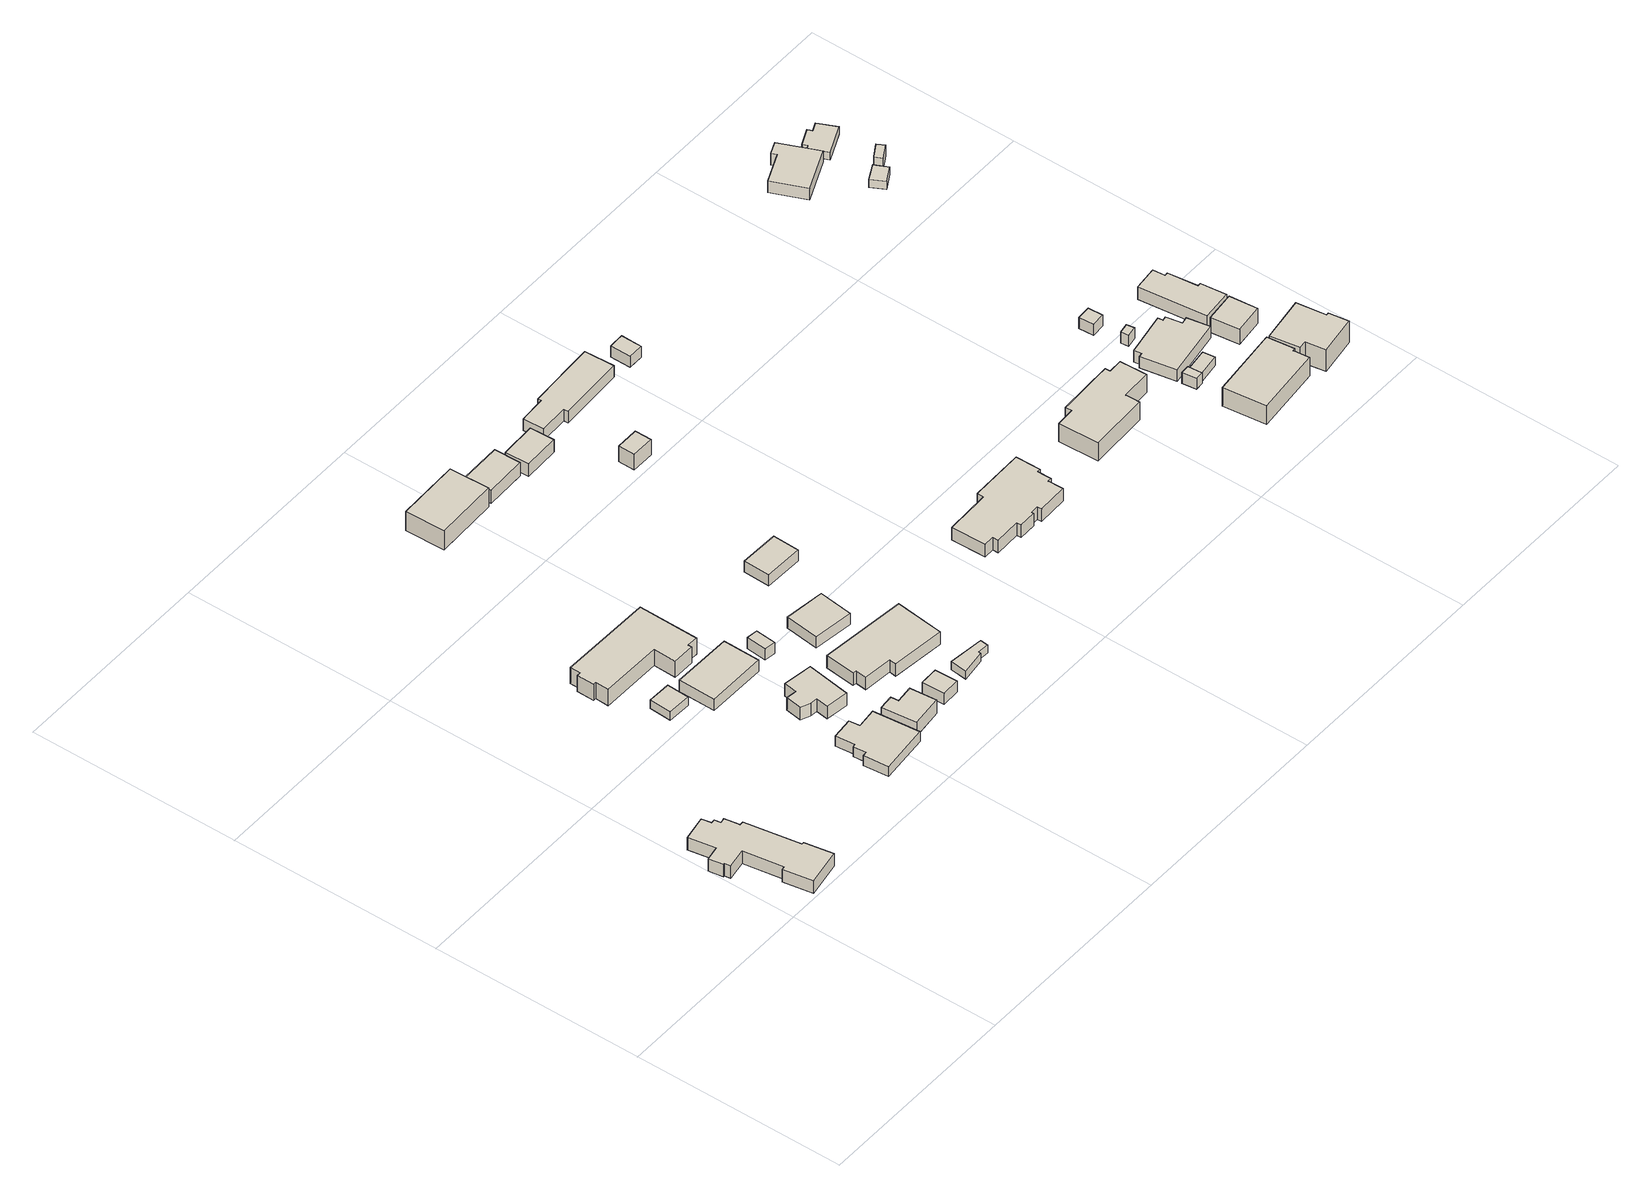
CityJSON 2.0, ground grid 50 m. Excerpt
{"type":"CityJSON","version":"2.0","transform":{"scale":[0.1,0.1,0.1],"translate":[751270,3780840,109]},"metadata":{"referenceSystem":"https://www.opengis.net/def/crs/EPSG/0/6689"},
"CityObjects":{
"building1":{"type":"Building","attributes":{"class":"3001","usage":"461","yearOfConstruction":"0001","measuredHeight":6.1,"storeysAboveGround":9999,"storeysBelowGround":9999,"RiverFloodingRiskAttribute.description":"4","RiverFloodingRiskAttribute.rank":"2","RiverFloodingRiskAttribute.depth":0.769,"RiverFloodingRiskAttribute.adminType":"2","RiverFloodingRiskAttribute.scale":"1","RiverFloodingRiskAttribute.duration":3.4,"BuildingDetailAttribute.totalFloorArea":-9999,"BuildingDetailAttribute.buildingFootprintArea":-9999,"BuildingDetailAttribute.buildingStructureType":"611","BuildingDetailAttribute.fireproofStructureType":"1011","BuildingDetailAttribute.landUseType":"231","BuildingDetailAttribute.specifiedBuildingCoverageRate":-9999,"BuildingDetailAttribute.specifiedFloorAreaRate":-9999,"BuildingDetailAttribute.buildingHeight":-9999,"BuildingDetailAttribute.surveyYear":"0001","BuildingIDAttribute.prefecture":"35","BuildingIDAttribute.city":"35215"},"address":[{"country":"日本","locality":"山口県周南市大字米光米光下"}],"geometry":[{"type":"Solid","lod":"1","boundaries":[[[[0,1,2,3,4,5,6,7,8,9,10,11,12,13,14,15,16,17,18,19]],[[18,20,21,19]],[[17,22,20,18]],[[16,23,22,17]],[[15,24,23,16]],[[14,25,24,15]],[[13,26,25,14]],[[12,27,26,13]],[[11,28,27,12]],[[10,29,28,11]],[[9,30,29,10]],[[8,31,30,9]],[[7,32,31,8]],[[6,33,32,7]],[[5,34,33,6]],[[4,35,34,5]],[[3,36,35,4]],[[2,37,36,3]],[[1,38,37,2]],[[0,39,38,1]],[[19,21,39,0]],[[20,22,23,24,25,26,27,28,29,30,31,32,33,34,35,36,37,38,39,21]]]]}]},
"building2":{"type":"Building","attributes":{"class":"3003","usage":"461","yearOfConstruction":"0001","measuredHeight":2.3,"storeysAboveGround":9999,"storeysBelowGround":9999,"BuildingDetailAttribute.totalFloorArea":-9999,"BuildingDetailAttribute.buildingFootprintArea":-9999,"BuildingDetailAttribute.buildingStructureType":"611","BuildingDetailAttribute.fireproofStructureType":"1011","BuildingDetailAttribute.landUseType":"231","BuildingDetailAttribute.specifiedBuildingCoverageRate":-9999,"BuildingDetailAttribute.specifiedFloorAreaRate":-9999,"BuildingDetailAttribute.buildingHeight":-9999,"BuildingDetailAttribute.surveyYear":"0001","BuildingIDAttribute.prefecture":"35","BuildingIDAttribute.city":"35215"},"address":[{"country":"日本","locality":"山口県周南市大字米光米光下"}],"geometry":[{"type":"Solid","lod":"1","boundaries":[[[[40,41,42,43]],[[42,44,45,43]],[[41,46,44,42]],[[40,47,46,41]],[[43,45,47,40]],[[44,46,47,45]]]]}]},
"building3":{"type":"Building","attributes":{"class":"3001","usage":"461","yearOfConstruction":"0001","measuredHeight":6,"storeysAboveGround":9999,"storeysBelowGround":9999,"BuildingDetailAttribute.totalFloorArea":-9999,"BuildingDetailAttribute.buildingFootprintArea":-9999,"BuildingDetailAttribute.buildingStructureType":"611","BuildingDetailAttribute.fireproofStructureType":"1011","BuildingDetailAttribute.landUseType":"231","BuildingDetailAttribute.specifiedBuildingCoverageRate":-9999,"BuildingDetailAttribute.specifiedFloorAreaRate":-9999,"BuildingDetailAttribute.buildingHeight":-9999,"BuildingDetailAttribute.surveyYear":"0001","BuildingIDAttribute.prefecture":"35","BuildingIDAttribute.city":"35215"},"address":[{"country":"日本","locality":"山口県周南市大字米光米光下"}],"geometry":[{"type":"Solid","lod":"1","boundaries":[[[[48,49,50,51,52,53,54,55,56,57,58,59]],[[58,60,61,59]],[[57,62,60,58]],[[56,63,62,57]],[[55,64,63,56]],[[54,65,64,55]],[[53,66,65,54]],[[52,67,66,53]],[[51,68,67,52]],[[50,69,68,51]],[[49,70,69,50]],[[48,71,70,49]],[[59,61,71,48]],[[60,62,63,64,65,66,67,68,69,70,71,61]]]]}]},
"building4":{"type":"Building","attributes":{"class":"3001","usage":"461","yearOfConstruction":"0001","measuredHeight":4.8,"storeysAboveGround":9999,"storeysBelowGround":9999,"RiverFloodingRiskAttribute.description":"4","RiverFloodingRiskAttribute.rank":"1","RiverFloodingRiskAttribute.depth":0.214,"RiverFloodingRiskAttribute.adminType":"2","RiverFloodingRiskAttribute.scale":"1","RiverFloodingRiskAttribute.duration":1.1,"BuildingDetailAttribute.totalFloorArea":-9999,"BuildingDetailAttribute.buildingFootprintArea":-9999,"BuildingDetailAttribute.buildingStructureType":"611","BuildingDetailAttribute.fireproofStructureType":"1011","BuildingDetailAttribute.landUseType":"231","BuildingDetailAttribute.specifiedBuildingCoverageRate":-9999,"BuildingDetailAttribute.specifiedFloorAreaRate":-9999,"BuildingDetailAttribute.buildingHeight":-9999,"BuildingDetailAttribute.surveyYear":"0001","BuildingIDAttribute.prefecture":"35","BuildingIDAttribute.city":"35215"},"address":[{"country":"日本","locality":"山口県周南市大字米光米光下"}],"geometry":[{"type":"Solid","lod":"1","boundaries":[[[[72,73,74,75,76,77,78,79,80,81]],[[80,82,83,81]],[[79,84,82,80]],[[78,85,84,79]],[[77,86,85,78]],[[76,87,86,77]],[[75,88,87,76]],[[74,89,88,75]],[[73,90,89,74]],[[72,91,90,73]],[[81,83,91,72]],[[82,84,85,86,87,88,89,90,91,83]]]]}]},
"building5":{"type":"Building","attributes":{"class":"3001","usage":"461","yearOfConstruction":"0001","measuredHeight":4.5,"storeysAboveGround":9999,"storeysBelowGround":9999,"BuildingDetailAttribute.totalFloorArea":-9999,"BuildingDetailAttribute.buildingFootprintArea":-9999,"BuildingDetailAttribute.buildingStructureType":"611","BuildingDetailAttribute.fireproofStructureType":"1011","BuildingDetailAttribute.landUseType":"231","BuildingDetailAttribute.specifiedBuildingCoverageRate":-9999,"BuildingDetailAttribute.specifiedFloorAreaRate":-9999,"BuildingDetailAttribute.buildingHeight":-9999,"BuildingDetailAttribute.surveyYear":"0001","BuildingIDAttribute.prefecture":"35","BuildingIDAttribute.city":"35215"},"address":[{"country":"日本","locality":"山口県周南市大字米光米光下"}],"geometry":[{"type":"Solid","lod":"1","boundaries":[[[[92,93,94,95]],[[94,96,97,95]],[[93,98,96,94]],[[92,99,98,93]],[[95,97,99,92]],[[96,98,99,97]]]]}]},
"building6":{"type":"Building","attributes":{"class":"3001","usage":"461","yearOfConstruction":"0001","measuredHeight":3.9,"storeysAboveGround":9999,"storeysBelowGround":9999,"RiverFloodingRiskAttribute.description":"4","RiverFloodingRiskAttribute.rank":"1","RiverFloodingRiskAttribute.depth":0.155,"RiverFloodingRiskAttribute.adminType":"2","RiverFloodingRiskAttribute.scale":"2","RiverFloodingRiskAttribute.duration":1.1,"BuildingDetailAttribute.totalFloorArea":-9999,"BuildingDetailAttribute.buildingFootprintArea":-9999,"BuildingDetailAttribute.buildingStructureType":"611","BuildingDetailAttribute.fireproofStructureType":"1011","BuildingDetailAttribute.landUseType":"231","BuildingDetailAttribute.specifiedBuildingCoverageRate":-9999,"BuildingDetailAttribute.specifiedFloorAreaRate":-9999,"BuildingDetailAttribute.buildingHeight":-9999,"BuildingDetailAttribute.surveyYear":"0001","BuildingIDAttribute.prefecture":"35","BuildingIDAttribute.city":"35215"},"address":[{"country":"日本","locality":"山口県周南市大字米光米光下"}],"geometry":[{"type":"Solid","lod":"1","boundaries":[[[[100,101,102,103,104,105,106,107,108]],[[107,109,110,108]],[[106,111,109,107]],[[105,112,111,106]],[[104,113,112,105]],[[103,114,113,104]],[[102,115,114,103]],[[101,116,115,102]],[[100,117,116,101]],[[108,110,117,100]],[[109,111,112,113,114,115,116,117,110]]]]}]},
"building7":{"type":"Building","attributes":{"class":"3001","usage":"461","yearOfConstruction":"0001","measuredHeight":4.9,"storeysAboveGround":9999,"storeysBelowGround":9999,"RiverFloodingRiskAttribute.description":"4","RiverFloodingRiskAttribute.rank":"2","RiverFloodingRiskAttribute.depth":1.3,"RiverFloodingRiskAttribute.adminType":"2","RiverFloodingRiskAttribute.scale":"2","RiverFloodingRiskAttribute.duration":1.1,"BuildingDetailAttribute.totalFloorArea":-9999,"BuildingDetailAttribute.buildingFootprintArea":-9999,"BuildingDetailAttribute.buildingStructureType":"611","BuildingDetailAttribute.fireproofStructureType":"1011","BuildingDetailAttribute.landUseType":"231","BuildingDetailAttribute.specifiedBuildingCoverageRate":-9999,"BuildingDetailAttribute.specifiedFloorAreaRate":-9999,"BuildingDetailAttribute.buildingHeight":-9999,"BuildingDetailAttribute.surveyYear":"0001","BuildingIDAttribute.prefecture":"35","BuildingIDAttribute.city":"35215"},"address":[{"country":"日本","locality":"山口県周南市大字米光米光下"}],"geometry":[{"type":"Solid","lod":"1","boundaries":[[[[118,119,120,121,122,123]],[[122,124,125,123]],[[121,126,124,122]],[[120,127,126,121]],[[119,128,127,120]],[[118,129,128,119]],[[123,125,129,118]],[[124,126,127,128,129,125]]]]}]},
"building8":{"type":"Building","attributes":{"class":"3001","usage":"461","yearOfConstruction":"0001","measuredHeight":3,"storeysAboveGround":9999,"storeysBelowGround":9999,"BuildingDetailAttribute.totalFloorArea":-9999,"BuildingDetailAttribute.buildingFootprintArea":-9999,"BuildingDetailAttribute.buildingStructureType":"611","BuildingDetailAttribute.fireproofStructureType":"1011","BuildingDetailAttribute.landUseType":"231","BuildingDetailAttribute.specifiedBuildingCoverageRate":-9999,"BuildingDetailAttribute.specifiedFloorAreaRate":-9999,"BuildingDetailAttribute.buildingHeight":-9999,"BuildingDetailAttribute.surveyYear":"0001","BuildingIDAttribute.prefecture":"35","BuildingIDAttribute.city":"35215"},"address":[{"country":"日本","locality":"山口県周南市大字米光米光下"}],"geometry":[{"type":"Solid","lod":"1","boundaries":[[[[130,131,132,133]],[[132,134,135,133]],[[131,136,134,132]],[[130,137,136,131]],[[133,135,137,130]],[[134,136,137,135]]]]}]},
"building9":{"type":"Building","attributes":{"class":"3001","usage":"461","yearOfConstruction":"0001","measuredHeight":3,"storeysAboveGround":9999,"storeysBelowGround":9999,"RiverFloodingRiskAttribute.description":"4","RiverFloodingRiskAttribute.rank":"2","RiverFloodingRiskAttribute.depth":1.07,"RiverFloodingRiskAttribute.adminType":"2","RiverFloodingRiskAttribute.scale":"2","RiverFloodingRiskAttribute.duration":0,"BuildingDetailAttribute.totalFloorArea":-9999,"BuildingDetailAttribute.buildingFootprintArea":-9999,"BuildingDetailAttribute.buildingStructureType":"611","BuildingDetailAttribute.fireproofStructureType":"1011","BuildingDetailAttribute.landUseType":"231","BuildingDetailAttribute.specifiedBuildingCoverageRate":-9999,"BuildingDetailAttribute.specifiedFloorAreaRate":-9999,"BuildingDetailAttribute.buildingHeight":-9999,"BuildingDetailAttribute.surveyYear":"0001","BuildingIDAttribute.prefecture":"35","BuildingIDAttribute.city":"35215"},"address":[{"country":"日本","locality":"山口県周南市大字米光米光下"}],"geometry":[{"type":"Solid","lod":"1","boundaries":[[[[138,139,140,141]],[[140,142,143,141]],[[139,144,142,140]],[[138,145,144,139]],[[141,143,145,138]],[[142,144,145,143]]]]}]},
"building10":{"type":"Building","attributes":{"class":"3001","usage":"461","yearOfConstruction":"0001","measuredHeight":14.6,"storeysAboveGround":9999,"storeysBelowGround":9999,"LandSlideRiskAttribute.description":"1","LandSlideRiskAttribute.areaType":"1","BuildingDetailAttribute.totalFloorArea":-9999,"BuildingDetailAttribute.buildingFootprintArea":-9999,"BuildingDetailAttribute.buildingStructureType":"611","BuildingDetailAttribute.fireproofStructureType":"1011","BuildingDetailAttribute.landUseType":"231","BuildingDetailAttribute.specifiedBuildingCoverageRate":-9999,"BuildingDetailAttribute.specifiedFloorAreaRate":-9999,"BuildingDetailAttribute.buildingHeight":-9999,"BuildingDetailAttribute.surveyYear":"0001","BuildingIDAttribute.prefecture":"35","BuildingIDAttribute.city":"35215"},"address":[{"country":"日本","locality":"山口県周南市大字米光米光下"}],"geometry":[{"type":"Solid","lod":"1","boundaries":[[[[146,147,148,149]],[[148,150,151,149]],[[147,152,150,148]],[[146,153,152,147]],[[149,151,153,146]],[[150,152,153,151]]]]}]},
"building11":{"type":"Building","attributes":{"class":"3001","usage":"461","yearOfConstruction":"0001","measuredHeight":5.1,"storeysAboveGround":9999,"storeysBelowGround":9999,"RiverFloodingRiskAttribute.description":"4","RiverFloodingRiskAttribute.rank":"1","RiverFloodingRiskAttribute.depth":0.105,"RiverFloodingRiskAttribute.adminType":"2","RiverFloodingRiskAttribute.scale":"2","RiverFloodingRiskAttribute.duration":0,"BuildingDetailAttribute.totalFloorArea":-9999,"BuildingDetailAttribute.buildingFootprintArea":-9999,"BuildingDetailAttribute.buildingStructureType":"611","BuildingDetailAttribute.fireproofStructureType":"1011","BuildingDetailAttribute.landUseType":"231","BuildingDetailAttribute.specifiedBuildingCoverageRate":-9999,"BuildingDetailAttribute.specifiedFloorAreaRate":-9999,"BuildingDetailAttribute.buildingHeight":-9999,"BuildingDetailAttribute.surveyYear":"0001","BuildingIDAttribute.prefecture":"35","BuildingIDAttribute.city":"35215"},"address":[{"country":"日本","locality":"山口県周南市大字米光米光下"}],"geometry":[{"type":"Solid","lod":"1","boundaries":[[[[154,155,156,157,158,159,160,161]],[[160,162,163,161]],[[159,164,162,160]],[[158,165,164,159]],[[157,166,165,158]],[[156,167,166,157]],[[155,168,167,156]],[[154,169,168,155]],[[161,163,169,154]],[[162,164,165,166,167,168,169,163]]]]}]},
"building12":{"type":"Building","attributes":{"class":"3001","usage":"461","yearOfConstruction":"0001","measuredHeight":3,"storeysAboveGround":9999,"storeysBelowGround":9999,"BuildingDetailAttribute.totalFloorArea":-9999,"BuildingDetailAttribute.buildingFootprintArea":-9999,"BuildingDetailAttribute.buildingStructureType":"611","BuildingDetailAttribute.fireproofStructureType":"1011","BuildingDetailAttribute.landUseType":"231","BuildingDetailAttribute.specifiedBuildingCoverageRate":-9999,"BuildingDetailAttribute.specifiedFloorAreaRate":-9999,"BuildingDetailAttribute.buildingHeight":-9999,"BuildingDetailAttribute.surveyYear":"0001","BuildingIDAttribute.prefecture":"35","BuildingIDAttribute.city":"35215"},"address":[{"country":"日本","locality":"山口県周南市大字米光米光下"}],"geometry":[{"type":"Solid","lod":"1","boundaries":[[[[170,171,172,173]],[[172,174,175,173]],[[171,176,174,172]],[[170,177,176,171]],[[173,175,177,170]],[[174,176,177,175]]]]}]},
"building13":{"type":"Building","attributes":{"class":"3001","usage":"461","yearOfConstruction":"0001","measuredHeight":3.5,"storeysAboveGround":9999,"storeysBelowGround":9999,"BuildingDetailAttribute.totalFloorArea":-9999,"BuildingDetailAttribute.buildingFootprintArea":-9999,"BuildingDetailAttribute.buildingStructureType":"611","BuildingDetailAttribute.fireproofStructureType":"1011","BuildingDetailAttribute.landUseType":"231","BuildingDetailAttribute.specifiedBuildingCoverageRate":-9999,"BuildingDetailAttribute.specifiedFloorAreaRate":-9999,"BuildingDetailAttribute.buildingHeight":-9999,"BuildingDetailAttribute.surveyYear":"0001","BuildingIDAttribute.prefecture":"35","BuildingIDAttribute.city":"35215"},"address":[{"country":"日本","locality":"山口県周南市大字米光米光下"}],"geometry":[{"type":"Solid","lod":"1","boundaries":[[[[178,179,180,181,182,183]],[[182,184,185,183]],[[181,186,184,182]],[[180,187,186,181]],[[179,188,187,180]],[[178,189,188,179]],[[183,185,189,178]],[[184,186,187,188,189,185]]]]}]},
"building14":{"type":"Building","attributes":{"class":"3001","usage":"461","yearOfConstruction":"0001","measuredHeight":10.6,"storeysAboveGround":9999,"storeysBelowGround":9999,"LandSlideRiskAttribute.description":"1","LandSlideRiskAttribute.areaType":"1","BuildingDetailAttribute.totalFloorArea":-9999,"BuildingDetailAttribute.buildingFootprintArea":-9999,"BuildingDetailAttribute.buildingStructureType":"611","BuildingDetailAttribute.fireproofStructureType":"1011","BuildingDetailAttribute.landUseType":"231","BuildingDetailAttribute.specifiedBuildingCoverageRate":-9999,"BuildingDetailAttribute.specifiedFloorAreaRate":-9999,"BuildingDetailAttribute.buildingHeight":-9999,"BuildingDetailAttribute.surveyYear":"0001","BuildingIDAttribute.prefecture":"35","BuildingIDAttribute.city":"35215"},"address":[{"country":"日本","locality":"山口県周南市大字米光米光下"}],"geometry":[{"type":"Solid","lod":"1","boundaries":[[[[190,191,192,193]],[[192,194,195,193]],[[191,196,194,192]],[[190,197,196,191]],[[193,195,197,190]],[[194,196,197,195]]]]}]},
"building15":{"type":"Building","attributes":{"class":"3001","usage":"461","yearOfConstruction":"0001","measuredHeight":3,"storeysAboveGround":9999,"storeysBelowGround":9999,"BuildingDetailAttribute.totalFloorArea":-9999,"BuildingDetailAttribute.buildingFootprintArea":-9999,"BuildingDetailAttribute.buildingStructureType":"611","BuildingDetailAttribute.fireproofStructureType":"1011","BuildingDetailAttribute.landUseType":"231","BuildingDetailAttribute.specifiedBuildingCoverageRate":-9999,"BuildingDetailAttribute.specifiedFloorAreaRate":-9999,"BuildingDetailAttribute.buildingHeight":-9999,"BuildingDetailAttribute.surveyYear":"0001","BuildingIDAttribute.prefecture":"35","BuildingIDAttribute.city":"35215"},"address":[{"country":"日本","locality":"山口県周南市大字米光米光下"}],"geometry":[{"type":"Solid","lod":"1","boundaries":[[[[198,199,200,201]],[[200,202,203,201]],[[199,204,202,200]],[[198,205,204,199]],[[201,203,205,198]],[[202,204,205,203]]]]}]},
"building16":{"type":"Building","attributes":{"class":"3001","usage":"461","yearOfConstruction":"0001","measuredHeight":3.4,"storeysAboveGround":9999,"storeysBelowGround":9999,"LandSlideRiskAttribute.description":"1","LandSlideRiskAttribute.areaType":"2","BuildingDetailAttribute.totalFloorArea":-9999,"BuildingDetailAttribute.buildingFootprintArea":-9999,"BuildingDetailAttribute.buildingStructureType":"611","BuildingDetailAttribute.fireproofStructureType":"1011","BuildingDetailAttribute.landUseType":"231","BuildingDetailAttribute.specifiedBuildingCoverageRate":-9999,"BuildingDetailAttribute.specifiedFloorAreaRate":-9999,"BuildingDetailAttribute.buildingHeight":-9999,"BuildingDetailAttribute.surveyYear":"0001","BuildingIDAttribute.prefecture":"35","BuildingIDAttribute.city":"35215"},"address":[{"country":"日本","locality":"山口県周南市大字米光米光下"}],"geometry":[{"type":"Solid","lod":"1","boundaries":[[[[206,207,208,209]],[[208,210,211,209]],[[207,212,210,208]],[[206,213,212,207]],[[209,211,213,206]],[[210,212,213,211]]]]}]},
"building17":{"type":"Building","attributes":{"class":"3001","usage":"461","yearOfConstruction":"0001","measuredHeight":6.9,"storeysAboveGround":9999,"storeysBelowGround":9999,"LandSlideRiskAttribute.description":"1","LandSlideRiskAttribute.areaType":"1","BuildingDetailAttribute.totalFloorArea":-9999,"BuildingDetailAttribute.buildingFootprintArea":-9999,"BuildingDetailAttribute.buildingStructureType":"611","BuildingDetailAttribute.fireproofStructureType":"1011","BuildingDetailAttribute.landUseType":"231","BuildingDetailAttribute.specifiedBuildingCoverageRate":-9999,"BuildingDetailAttribute.specifiedFloorAreaRate":-9999,"BuildingDetailAttribute.buildingHeight":-9999,"BuildingDetailAttribute.surveyYear":"0001","BuildingIDAttribute.prefecture":"35","BuildingIDAttribute.city":"35215"},"address":[{"country":"日本","locality":"山口県周南市大字米光米光下"}],"geometry":[{"type":"Solid","lod":"1","boundaries":[[[[214,215,216,217]],[[216,218,219,217]],[[215,220,218,216]],[[214,221,220,215]],[[217,219,221,214]],[[218,220,221,219]]]]}]},
"building18":{"type":"Building","attributes":{"class":"3001","usage":"461","yearOfConstruction":"0001","measuredHeight":4.4,"storeysAboveGround":9999,"storeysBelowGround":9999,"LandSlideRiskAttribute.description":"1","LandSlideRiskAttribute.areaType":"2","BuildingDetailAttribute.totalFloorArea":-9999,"BuildingDetailAttribute.buildingFootprintArea":-9999,"BuildingDetailAttribute.buildingStructureType":"611","BuildingDetailAttribute.fireproofStructureType":"1011","BuildingDetailAttribute.landUseType":"231","BuildingDetailAttribute.specifiedBuildingCoverageRate":-9999,"BuildingDetailAttribute.specifiedFloorAreaRate":-9999,"BuildingDetailAttribute.buildingHeight":-9999,"BuildingDetailAttribute.surveyYear":"0001","BuildingIDAttribute.prefecture":"35","BuildingIDAttribute.city":"35215"},"address":[{"country":"日本","locality":"山口県周南市大字米光米光下"}],"geometry":[{"type":"Solid","lod":"1","boundaries":[[[[222,223,224,225,226,227,228,229]],[[228,230,231,229]],[[227,232,230,228]],[[226,233,232,227]],[[225,234,233,226]],[[224,235,234,225]],[[223,236,235,224]],[[222,237,236,223]],[[229,231,237,222]],[[230,232,233,234,235,236,237,231]]]]}]},
"building19":{"type":"Building","attributes":{"class":"3001","usage":"461","yearOfConstruction":"0001","measuredHeight":5,"storeysAboveGround":9999,"storeysBelowGround":9999,"BuildingDetailAttribute.totalFloorArea":-9999,"BuildingDetailAttribute.buildingFootprintArea":-9999,"BuildingDetailAttribute.buildingStructureType":"611","BuildingDetailAttribute.fireproofStructureType":"1011","BuildingDetailAttribute.landUseType":"231","BuildingDetailAttribute.specifiedBuildingCoverageRate":-9999,"BuildingDetailAttribute.specifiedFloorAreaRate":-9999,"BuildingDetailAttribute.buildingHeight":-9999,"BuildingDetailAttribute.surveyYear":"0001","BuildingIDAttribute.prefecture":"35","BuildingIDAttribute.city":"35215"},"address":[{"country":"日本","locality":"山口県周南市大字米光米光下"}],"geometry":[{"type":"Solid","lod":"1","boundaries":[[[[238,239,240,241,242,243,244,245,246,247,248,249,250,251,252,253,254,255]],[[254,256,257,255]],[[253,258,256,254]],[[252,259,258,253]],[[251,260,259,252]],[[250,261,260,251]],[[249,262,261,250]],[[248,263,262,249]],[[247,264,263,248]],[[246,265,264,247]],[[245,266,265,246]],[[244,267,266,245]],[[243,268,267,244]],[[242,269,268,243]],[[241,270,269,242]],[[240,271,270,241]],[[239,272,271,240]],[[238,273,272,239]],[[255,257,273,238]],[[256,258,259,260,261,262,263,264,265,266,267,268,269,270,271,272,273,257]]]]}]},
"building20":{"type":"Building","attributes":{"class":"3001","usage":"461","yearOfConstruction":"0001","measuredHeight":3,"storeysAboveGround":9999,"storeysBelowGround":9999,"LandSlideRiskAttribute.description":"1","LandSlideRiskAttribute.areaType":"2","BuildingDetailAttribute.totalFloorArea":-9999,"BuildingDetailAttribute.buildingFootprintArea":-9999,"BuildingDetailAttribute.buildingStructureType":"611","BuildingDetailAttribute.fireproofStructureType":"1011","BuildingDetailAttribute.landUseType":"231","BuildingDetailAttribute.specifiedBuildingCoverageRate":-9999,"BuildingDetailAttribute.specifiedFloorAreaRate":-9999,"BuildingDetailAttribute.buildingHeight":-9999,"BuildingDetailAttribute.surveyYear":"0001","BuildingIDAttribute.prefecture":"35","BuildingIDAttribute.city":"35215"},"address":[{"country":"日本","locality":"山口県周南市大字米光米光下"}],"geometry":[{"type":"Solid","lod":"1","boundaries":[[[[274,275,276,277]],[[276,278,279,277]],[[275,280,278,276]],[[274,281,280,275]],[[277,279,281,274]],[[278,280,281,279]]]]}]},
"building21":{"type":"Building","attributes":{"class":"3001","usage":"461","yearOfConstruction":"0001","measuredHeight":5.9,"storeysAboveGround":9999,"storeysBelowGround":9999,"BuildingDetailAttribute.totalFloorArea":-9999,"BuildingDetailAttribute.buildingFootprintArea":-9999,"BuildingDetailAttribute.buildingStructureType":"611","BuildingDetailAttribute.fireproofStructureType":"1011","BuildingDetailAttribute.landUseType":"231","BuildingDetailAttribute.specifiedBuildingCoverageRate":-9999,"BuildingDetailAttribute.specifiedFloorAreaRate":-9999,"BuildingDetailAttribute.buildingHeight":-9999,"BuildingDetailAttribute.surveyYear":"0001","BuildingIDAttribute.prefecture":"35","BuildingIDAttribute.city":"35215"},"address":[{"country":"日本","locality":"山口県周南市大字米光米光下"}],"geometry":[{"type":"Solid","lod":"1","boundaries":[[[[282,283,284,285,286,287,288,289,290,291]],[[290,292,293,291]],[[289,294,292,290]],[[288,295,294,289]],[[287,296,295,288]],[[286,297,296,287]],[[285,298,297,286]],[[284,299,298,285]],[[283,300,299,284]],[[282,301,300,283]],[[291,293,301,282]],[[292,294,295,296,297,298,299,300,301,293]]]]}]},
"building22":{"type":"Building","attributes":{"class":"3001","usage":"461","yearOfConstruction":"0001","measuredHeight":3.1,"storeysAboveGround":9999,"storeysBelowGround":9999,"RiverFloodingRiskAttribute.description":"4","RiverFloodingRiskAttribute.rank":"2","RiverFloodingRiskAttribute.depth":0.832,"RiverFloodingRiskAttribute.adminType":"2","RiverFloodingRiskAttribute.scale":"2","RiverFloodingRiskAttribute.duration":0,"BuildingDetailAttribute.totalFloorArea":-9999,"BuildingDetailAttribute.buildingFootprintArea":-9999,"BuildingDetailAttribute.buildingStructureType":"611","BuildingDetailAttribute.fireproofStructureType":"1011","BuildingDetailAttribute.landUseType":"231","BuildingDetailAttribute.specifiedBuildingCoverageRate":-9999,"BuildingDetailAttribute.specifiedFloorAreaRate":-9999,"BuildingDetailAttribute.buildingHeight":-9999,"BuildingDetailAttribute.surveyYear":"0001","BuildingIDAttribute.prefecture":"35","BuildingIDAttribute.city":"35215"},"address":[{"country":"日本","locality":"山口県周南市大字米光米光下"}],"geometry":[{"type":"Solid","lod":"1","boundaries":[[[[302,303,304,305]],[[304,306,307,305]],[[303,308,306,304]],[[302,309,308,303]],[[305,307,309,302]],[[306,308,309,307]]]]}]},
"building23":{"type":"Building","attributes":{"class":"3003","usage":"461","yearOfConstruction":"0001","measuredHeight":2.3,"storeysAboveGround":9999,"storeysBelowGround":9999,"RiverFloodingRiskAttribute.description":"4","RiverFloodingRiskAttribute.rank":"2","RiverFloodingRiskAttribute.depth":0.782,"RiverFloodingRiskAttribute.adminType":"2","RiverFloodingRiskAttribute.scale":"2","RiverFloodingRiskAttribute.duration":0,"BuildingDetailAttribute.totalFloorArea":-9999,"BuildingDetailAttribute.buildingFootprintArea":-9999,"BuildingDetailAttribute.buildingStructureType":"611","BuildingDetailAttribute.fireproofStructureType":"1011","BuildingDetailAttribute.landUseType":"231","BuildingDetailAttribute.specifiedBuildingCoverageRate":-9999,"BuildingDetailAttribute.specifiedFloorAreaRate":-9999,"BuildingDetailAttribute.buildingHeight":-9999,"BuildingDetailAttribute.surveyYear":"0001","BuildingIDAttribute.prefecture":"35","BuildingIDAttribute.city":"35215"},"address":[{"country":"日本","locality":"山口県周南市大字米光米光下"}],"geometry":[{"type":"Solid","lod":"1","boundaries":[[[[310,311,312,313]],[[312,314,315,313]],[[311,316,314,312]],[[310,317,316,311]],[[313,315,317,310]],[[314,316,317,315]]]]}]},
"building24":{"type":"Building","attributes":{"class":"3001","usage":"461","yearOfConstruction":"0001","measuredHeight":6,"storeysAboveGround":9999,"storeysBelowGround":9999,"RiverFloodingRiskAttribute.description":"4","RiverFloodingRiskAttribute.rank":"2","RiverFloodingRiskAttribute.depth":0.624,"RiverFloodingRiskAttribute.adminType":"2","RiverFloodingRiskAttribute.scale":"2","RiverFloodingRiskAttribute.duration":0,"BuildingDetailAttribute.totalFloorArea":-9999,"BuildingDetailAttribute.buildingFootprintArea":-9999,"BuildingDetailAttribute.buildingStructureType":"611","BuildingDetailAttribute.fireproofStructureType":"1011","BuildingDetailAttribute.landUseType":"231","BuildingDetailAttribute.specifiedBuildingCoverageRate":-9999,"BuildingDetailAttribute.specifiedFloorAreaRate":-9999,"BuildingDetailAttribute.buildingHeight":-9999,"BuildingDetailAttribute.surveyYear":"0001","BuildingIDAttribute.prefecture":"35","BuildingIDAttribute.city":"35215"},"address":[{"country":"日本","locality":"山口県周南市大字米光米光下"}],"geometry":[{"type":"Solid","lod":"1","boundaries":[[[[318,319,320,321,322,323]],[[322,324,325,323]],[[321,326,324,322]],[[320,327,326,321]],[[319,328,327,320]],[[318,329,328,319]],[[323,325,329,318]],[[324,326,327,328,329,325]]]]}]},
"building25":{"type":"Building","attributes":{"class":"3001","usage":"461","yearOfConstruction":"0001","measuredHeight":3,"storeysAboveGround":9999,"storeysBelowGround":9999,"BuildingDetailAttribute.totalFloorArea":-9999,"BuildingDetailAttribute.buildingFootprintArea":-9999,"BuildingDetailAttribute.buildingStructureType":"611","BuildingDetailAttribute.fireproofStructureType":"1011","BuildingDetailAttribute.landUseType":"231","BuildingDetailAttribute.specifiedBuildingCoverageRate":-9999,"BuildingDetailAttribute.specifiedFloorAreaRate":-9999,"BuildingDetailAttribute.buildingHeight":-9999,"BuildingDetailAttribute.surveyYear":"0001","BuildingIDAttribute.prefecture":"35","BuildingIDAttribute.city":"35215"},"address":[{"country":"日本","locality":"山口県周南市大字米光米光下"}],"geometry":[{"type":"Solid","lod":"1","boundaries":[[[[330,331,332,333]],[[332,334,335,333]],[[331,336,334,332]],[[330,337,336,331]],[[333,335,337,330]],[[334,336,337,335]]]]}]},
"building26":{"type":"Building","attributes":{"class":"3001","usage":"461","yearOfConstruction":"0001","measuredHeight":3,"storeysAboveGround":9999,"storeysBelowGround":9999,"BuildingDetailAttribute.totalFloorArea":-9999,"BuildingDetailAttribute.buildingFootprintArea":-9999,"BuildingDetailAttribute.buildingStructureType":"611","BuildingDetailAttribute.fireproofStructureType":"1011","BuildingDetailAttribute.landUseType":"231","BuildingDetailAttribute.specifiedBuildingCoverageRate":-9999,"BuildingDetailAttribute.specifiedFloorAreaRate":-9999,"BuildingDetailAttribute.buildingHeight":-9999,"BuildingDetailAttribute.surveyYear":"0001","BuildingIDAttribute.prefecture":"35","BuildingIDAttribute.city":"35215"},"address":[{"country":"日本","locality":"山口県周南市大字米光米光下"}],"geometry":[{"type":"Solid","lod":"1","boundaries":[[[[338,339,340,341]],[[340,342,343,341]],[[339,344,342,340]],[[338,345,344,339]],[[341,343,345,338]],[[342,344,345,343]]]]}]},
"building27":{"type":"Building","attributes":{"class":"3001","usage":"461","yearOfConstruction":"0001","measuredHeight":4.6,"storeysAboveGround":9999,"storeysBelowGround":9999,"RiverFloodingRiskAttribute.description":"4","RiverFloodingRiskAttribute.rank":"1","RiverFloodingRiskAttribute.depth":0.375,"RiverFloodingRiskAttribute.adminType":"2","RiverFloodingRiskAttribute.scale":"2","RiverFloodingRiskAttribute.duration":1.4,"BuildingDetailAttribute.totalFloorArea":-9999,"BuildingDetailAttribute.buildingFootprintArea":-9999,"BuildingDetailAttribute.buildingStructureType":"611","BuildingDetailAttribute.fireproofStructureType":"1011","BuildingDetailAttribute.landUseType":"231","BuildingDetailAttribute.specifiedBuildingCoverageRate":-9999,"BuildingDetailAttribute.specifiedFloorAreaRate":-9999,"BuildingDetailAttribute.buildingHeight":-9999,"BuildingDetailAttribute.surveyYear":"0001","BuildingIDAttribute.prefecture":"35","BuildingIDAttribute.city":"35215"},"address":[{"country":"日本","locality":"山口県周南市大字米光米光下"}],"geometry":[{"type":"Solid","lod":"1","boundaries":[[[[346,347,348,349,350,351,352,353,354,355]],[[354,356,357,355]],[[353,358,356,354]],[[352,359,358,353]],[[351,360,359,352]],[[350,361,360,351]],[[349,362,361,350]],[[348,363,362,349]],[[347,364,363,348]],[[346,365,364,347]],[[355,357,365,346]],[[356,358,359,360,361,362,363,364,365,357]]]]}]},
"building28":{"type":"Building","attributes":{"class":"3001","usage":"461","yearOfConstruction":"0001","measuredHeight":4.5,"storeysAboveGround":9999,"storeysBelowGround":9999,"RiverFloodingRiskAttribute.description":"4","RiverFloodingRiskAttribute.rank":"2","RiverFloodingRiskAttribute.depth":1.1,"RiverFloodingRiskAttribute.adminType":"2","RiverFloodingRiskAttribute.scale":"2","RiverFloodingRiskAttribute.duration":1.4,"BuildingDetailAttribute.totalFloorArea":-9999,"BuildingDetailAttribute.buildingFootprintArea":-9999,"BuildingDetailAttribute.buildingStructureType":"611","BuildingDetailAttribute.fireproofStructureType":"1011","BuildingDetailAttribute.landUseType":"231","BuildingDetailAttribute.specifiedBuildingCoverageRate":-9999,"BuildingDetailAttribute.specifiedFloorAreaRate":-9999,"BuildingDetailAttribute.buildingHeight":-9999,"BuildingDetailAttribute.surveyYear":"0001","BuildingIDAttribute.prefecture":"35","BuildingIDAttribute.city":"35215"},"address":[{"country":"日本","locality":"山口県周南市大字米光米光下"}],"geometry":[{"type":"Solid","lod":"1","boundaries":[[[[366,367,368,369]],[[368,370,371,369]],[[367,372,370,368]],[[366,373,372,367]],[[369,371,373,366]],[[370,372,373,371]]]]}]},
"building29":{"type":"Building","attributes":{"class":"3001","usage":"461","yearOfConstruction":"0001","measuredHeight":4.5,"storeysAboveGround":9999,"storeysBelowGround":9999,"LandSlideRiskAttribute.description":"1","LandSlideRiskAttribute.areaType":"1","BuildingDetailAttribute.totalFloorArea":-9999,"BuildingDetailAttribute.buildingFootprintArea":-9999,"BuildingDetailAttribute.buildingStructureType":"611","BuildingDetailAttribute.fireproofStructureType":"1011","BuildingDetailAttribute.landUseType":"231","BuildingDetailAttribute.specifiedBuildingCoverageRate":-9999,"BuildingDetailAttribute.specifiedFloorAreaRate":-9999,"BuildingDetailAttribute.buildingHeight":-9999,"BuildingDetailAttribute.surveyYear":"0001","BuildingIDAttribute.prefecture":"35","BuildingIDAttribute.city":"35215"},"address":[{"country":"日本","locality":"山口県周南市大字米光米光下"}],"geometry":[{"type":"Solid","lod":"1","boundaries":[[[[374,375,376,377,378,379]],[[378,380,381,379]],[[377,382,380,378]],[[376,383,382,377]],[[375,384,383,376]],[[374,385,384,375]],[[379,381,385,374]],[[380,382,383,384,385,381]]]]}]},
"building30":{"type":"Building","attributes":{"class":"3001","usage":"461","yearOfConstruction":"0001","measuredHeight":6.5,"storeysAboveGround":9999,"storeysBelowGround":9999,"RiverFloodingRiskAttribute.description":"4","RiverFloodingRiskAttribute.rank":"2","RiverFloodingRiskAttribute.depth":0.832,"RiverFloodingRiskAttribute.adminType":"2","RiverFloodingRiskAttribute.scale":"1","RiverFloodingRiskAttribute.duration":1.4,"BuildingDetailAttribute.totalFloorArea":-9999,"BuildingDetailAttribute.buildingFootprintArea":-9999,"BuildingDetailAttribute.buildingStructureType":"611","BuildingDetailAttribute.fireproofStructureType":"1011","BuildingDetailAttribute.landUseType":"231","BuildingDetailAttribute.specifiedBuildingCoverageRate":-9999,"BuildingDetailAttribute.specifiedFloorAreaRate":-9999,"BuildingDetailAttribute.buildingHeight":-9999,"BuildingDetailAttribute.surveyYear":"0001","BuildingIDAttribute.prefecture":"35","BuildingIDAttribute.city":"35215"},"address":[{"country":"日本","locality":"山口県周南市大字米光米光下"}],"geometry":[{"type":"Solid","lod":"1","boundaries":[[[[386,387,388,389,390,391,392,393]],[[392,394,395,393]],[[391,396,394,392]],[[390,397,396,391]],[[389,398,397,390]],[[388,399,398,389]],[[387,400,399,388]],[[386,401,400,387]],[[393,395,401,386]],[[394,396,397,398,399,400,401,395]]]]}]},
"building31":{"type":"Building","attributes":{"class":"3001","usage":"461","yearOfConstruction":"0001","measuredHeight":3.9,"storeysAboveGround":9999,"storeysBelowGround":9999,"RiverFloodingRiskAttribute.description":"4","RiverFloodingRiskAttribute.rank":"2","RiverFloodingRiskAttribute.depth":0.503,"RiverFloodingRiskAttribute.adminType":"2","RiverFloodingRiskAttribute.scale":"2","RiverFloodingRiskAttribute.duration":0,"BuildingDetailAttribute.totalFloorArea":-9999,"BuildingDetailAttribute.buildingFootprintArea":-9999,"BuildingDetailAttribute.buildingStructureType":"611","BuildingDetailAttribute.fireproofStructureType":"1011","BuildingDetailAttribute.landUseType":"231","BuildingDetailAttribute.specifiedBuildingCoverageRate":-9999,"BuildingDetailAttribute.specifiedFloorAreaRate":-9999,"BuildingDetailAttribute.buildingHeight":-9999,"BuildingDetailAttribute.surveyYear":"0001","BuildingIDAttribute.prefecture":"35","BuildingIDAttribute.city":"35215"},"address":[{"country":"日本","locality":"山口県周南市大字米光米光下"}],"geometry":[{"type":"Solid","lod":"1","boundaries":[[[[402,403,404,405,406,407,408,409]],[[408,410,411,409]],[[407,412,410,408]],[[406,413,412,407]],[[405,414,413,406]],[[404,415,414,405]],[[403,416,415,404]],[[402,417,416,403]],[[409,411,417,402]],[[410,412,413,414,415,416,417,411]]]]}]},
"building32":{"type":"Building","attributes":{"class":"3001","usage":"461","yearOfConstruction":"0001","measuredHeight":2.2,"storeysAboveGround":9999,"storeysBelowGround":9999,"BuildingDetailAttribute.totalFloorArea":-9999,"BuildingDetailAttribute.buildingFootprintArea":-9999,"BuildingDetailAttribute.buildingStructureType":"611","BuildingDetailAttribute.fireproofStructureType":"1011","BuildingDetailAttribute.landUseType":"231","BuildingDetailAttribute.specifiedBuildingCoverageRate":-9999,"BuildingDetailAttribute.specifiedFloorAreaRate":-9999,"BuildingDetailAttribute.buildingHeight":-9999,"BuildingDetailAttribute.surveyYear":"0001","BuildingIDAttribute.prefecture":"35","BuildingIDAttribute.city":"35215"},"address":[{"country":"日本","locality":"山口県周南市大字米光米光下"}],"geometry":[{"type":"Solid","lod":"1","boundaries":[[[[418,419,420,421]],[[420,422,423,421]],[[419,424,422,420]],[[418,425,424,419]],[[421,423,425,418]],[[422,424,425,423]]]]}]},
"building33":{"type":"Building","attributes":{"class":"3001","usage":"461","yearOfConstruction":"0001","measuredHeight":2.3,"storeysAboveGround":9999,"storeysBelowGround":9999,"LandSlideRiskAttribute.description":"1","LandSlideRiskAttribute.areaType":"1","BuildingDetailAttribute.totalFloorArea":-9999,"BuildingDetailAttribute.buildingFootprintArea":-9999,"BuildingDetailAttribute.buildingStructureType":"611","BuildingDetailAttribute.fireproofStructureType":"1011","BuildingDetailAttribute.landUseType":"231","BuildingDetailAttribute.specifiedBuildingCoverageRate":-9999,"BuildingDetailAttribute.specifiedFloorAreaRate":-9999,"BuildingDetailAttribute.buildingHeight":-9999,"BuildingDetailAttribute.surveyYear":"0001","BuildingIDAttribute.prefecture":"35","BuildingIDAttribute.city":"35215"},"address":[{"country":"日本","locality":"山口県周南市大字米光米光下"}],"geometry":[{"type":"Solid","lod":"1","boundaries":[[[[426,427,428,429,430,431,432,433]],[[432,434,435,433]],[[431,436,434,432]],[[430,437,436,431]],[[429,438,437,430]],[[428,439,438,429]],[[427,440,439,428]],[[426,441,440,427]],[[433,435,441,426]],[[434,436,437,438,439,440,441,435]]]]}]},
"building34":{"type":"Building","attributes":{"class":"3001","usage":"461","yearOfConstruction":"0001","measuredHeight":3,"storeysAboveGround":9999,"storeysBelowGround":9999,"BuildingDetailAttribute.totalFloorArea":-9999,"BuildingDetailAttribute.buildingFootprintArea":-9999,"BuildingDetailAttribute.buildingStructureType":"611","BuildingDetailAttribute.fireproofStructureType":"1011","BuildingDetailAttribute.landUseType":"231","BuildingDetailAttribute.specifiedBuildingCoverageRate":-9999,"BuildingDetailAttribute.specifiedFloorAreaRate":-9999,"BuildingDetailAttribute.buildingHeight":-9999,"BuildingDetailAttribute.surveyYear":"0001","BuildingIDAttribute.prefecture":"35","BuildingIDAttribute.city":"35215"},"address":[{"country":"日本","locality":"山口県周南市大字米光米光下"}],"geometry":[{"type":"Solid","lod":"1","boundaries":[[[[442,443,444,445]],[[444,446,447,445]],[[443,448,446,444]],[[442,449,448,443]],[[445,447,449,442]],[[446,448,449,447]]]]}]}
},
"vertices":[
[95,270,7],[98,255,7],[110,257,7],[116,221,7],[125,222,7],[147,92,7],[152,92,7],[164,25,7],[78,9,7],[66,79,7],[74,80,7],[59,172,7],[12,164,7],[10,179,7],[7,178,7],[1,212,7],[35,218,7],[24,281,7],[82,292,7],[86,269,7],[82,292,41],[86,269,41],[24,281,41],[35,218,41],[1,212,41],[7,178,41],[10,179,41],[12,164,41],[59,172,41],[74,80,41],[66,79,41],[78,9,41],[164,25,41],[152,92,41],[147,92,41],[125,222,41],[116,221,41],[110,257,41],[98,255,41],[95,270,41],
[320,508,41],[265,510,41],[268,562,41],[322,560,41],[268,562,64],[322,560,64],[265,510,64],[320,508,64],
[436,577,51],[411,578,51],[411,569,51],[359,570,51],[360,623,51],[215,625,51],[216,657,51],[209,657,51],[210,698,51],[219,698,51],[219,722,51],[438,718,51],[219,722,95],[438,718,95],[219,698,95],[210,698,95],[209,657,95],[216,657,95],[215,625,95],[360,623,95],[359,570,95],[411,569,95],[411,578,95],[436,577,95],
[530,213,12],[541,104,12],[425,92,12],[419,151,12],[430,152,12],[427,182,12],[434,183,12],[429,228,12],[480,233,12],[483,208,12],[480,233,39],[483,208,39],[429,228,39],[434,183,39],[427,182,39],[430,152,39],[419,151,39],[425,92,39],[541,104,39],[530,213,39],
[482,458,39],[341,460,39],[342,547,39],[483,545,39],[342,547,70],[483,545,70],[341,460,70],[482,458,70],
[522,271,26],[469,279,26],[473,307,26],[456,309,26],[434,318,26],[440,356,26],[465,353,26],[469,384,26],[538,374,26],[469,384,60],[538,374,60],[465,353,60],[440,356,60],[434,318,60],[456,309,60],[473,307,60],[469,279,60],[522,271,60],
[617,188,13],[623,126,13],[548,118,13],[539,199,13],[574,202,13],[576,184,13],[574,202,50],[576,184,50],[539,199,50],[548,118,50],[623,126,50],[617,188,50],
[542,465,39],[515,468,39],[519,516,39],[546,513,39],[519,516,69],[546,513,69],[515,468,69],[542,465,69],
[651,129,14],[650,183,14],[693,184,14],[695,131,14],[693,184,44],[695,131,44],[650,183,44],[651,129,44],
[322,1115,105],[319,1208,105],[468,1213,105],[472,1120,105],[468,1213,157],[472,1120,157],[319,1208,157],[322,1115,157],
[769,230,29],[644,244,29],[646,260,29],[578,267,29],[581,293,29],[572,294,29],[580,365,29],[782,343,29],[580,365,63],[782,343,63],[572,294,63],[581,293,63],[578,267,63],[646,260,63],[644,244,63],[769,230,63],
[699,399,37],[605,411,37],[615,490,37],[709,479,37],[615,490,67],[709,479,67],[605,411,67],[699,399,67],
[816,149,17],[790,151,17],[789,145,17],[731,137,17],[735,177,17],[818,168,17],[735,177,39],[818,168,39],[731,137,39],[789,145,39],[790,151,39],[816,149,39],
[579,1125,105],[482,1122,105],[481,1185,105],[578,1187,105],[481,1185,141],[578,1187,141],[482,1122,141],[579,1125,141],
[778,589,37],[687,592,37],[689,654,37],[780,651,37],[689,654,67],[780,651,67],[687,592,67],[778,589,67],
[586,1109,107],[584,1166,107],[669,1169,107],[671,1112,107],[669,1169,141],[671,1112,141],[584,1166,141],[586,1109,141],
[783,958,105],[729,958,105],[729,997,105],[783,997,105],[729,997,147],[783,997,147],[729,958,147],[783,958,147],
[748,1137,113],[748,1147,113],[680,1144,113],[678,1194,113],[741,1198,113],[740,1206,113],[903,1215,113],[906,1145,113],[903,1215,144],[906,1145,144],[740,1206,144],[741,1198,144],[678,1194,144],[680,1144,144],[748,1147,144],[748,1137,144],
[1247,352,35],[1239,352,35],[1240,319,35],[1231,319,35],[1232,283,35],[1160,281,35],[1159,291,35],[1141,291,35],[1141,286,35],[1100,285,35],[1099,295,35],[1038,294,35],[1038,308,35],[1013,307,35],[1011,389,35],[1117,392,35],[1117,408,35],[1246,411,35],[1117,408,69],[1246,411,69],[1117,392,69],[1011,389,69],[1013,307,69],[1038,308,69],[1038,294,69],[1099,295,69],[1100,285,69],[1141,286,69],[1141,291,69],[1159,291,69],[1160,281,69],[1232,283,69],[1231,319,69],[1240,319,69],[1239,352,69],[1247,352,69],
[983,1137,113],[947,1137,113],[947,1185,113],[983,1186,113],[947,1185,143],[983,1186,143],[947,1137,143],[983,1137,143],
[1572,405,35],[1575,341,35],[1504,338,35],[1505,304,35],[1363,298,35],[1359,393,35],[1404,395,35],[1403,410,35],[1538,416,35],[1539,404,35],[1538,416,84],[1539,404,84],[1403,410,84],[1404,395,84],[1359,393,84],[1363,298,84],[1505,304,84],[1504,338,84],[1575,341,84],[1572,405,84],
[1640,268,37],[1636,301,37],[1657,303,37],[1660,269,37],[1657,303,66],[1660,269,66],[1636,301,66],[1640,268,66],
[1664,272,38],[1660,301,38],[1711,308,38],[1715,279,38],[1711,308,61],[1715,279,61],[1660,301,61],[1664,272,61],
[1807,157,30],[1811,120,30],[1651,102,30],[1639,203,30],[1805,222,30],[1813,158,30],[1805,222,81],[1813,158,81],[1639,203,81],[1651,102,81],[1811,120,81],[1807,157,81],
[1645,440,49],[1642,458,49],[1666,462,49],[1669,444,49],[1666,462,79],[1669,444,79],[1642,458,79],[1645,440,79],
[1623,510,54],[1621,545,54],[1653,547,54],[1655,512,54],[1653,547,84],[1655,512,84],[1621,545,84],[1623,510,84],
[1737,420,40],[1744,383,40],[1760,386,40],[1770,333,40],[1632,309,40],[1617,392,40],[1626,393,40],[1623,411,40],[1725,430,40],[1727,418,40],[1725,430,71],[1727,418,71],[1623,411,71],[1626,393,71],[1617,392,71],[1632,309,71],[1770,333,71],[1760,386,71],[1744,383,71],[1737,420,71],
[1796,282,32],[1788,348,32],[1858,356,32],[1865,290,32],[1858,356,73],[1865,290,73],[1788,348,73],[1796,282,73],
[1527,1140,125],[1493,1218,125],[1564,1249,125],[1558,1261,125],[1588,1274,125],[1628,1184,125],[1588,1274,156],[1628,1184,156],[1558,1261,156],[1564,1249,156],[1493,1218,156],[1527,1140,156],
[1937,171,17],[1944,124,17],[1852,110,17],[1844,156,17],[1826,154,17],[1815,223,17],[1921,239,17],[1931,170,17],[1921,239,76],[1931,170,76],[1815,223,76],[1826,154,76],[1844,156,76],[1852,110,76],[1944,124,76],[1937,171,76],
[1831,488,45],[1839,418,45],[1847,419,45],[1854,359,45],[1782,351,45],[1764,510,45],[1820,516,45],[1823,487,45],[1820,516,79],[1823,487,79],[1764,510,79],[1782,351,79],[1854,359,79],[1847,419,79],[1839,418,79],[1831,488,79],
[1661,1053,103],[1644,1084,103],[1682,1104,103],[1698,1073,103],[1682,1104,124],[1698,1073,124],[1644,1084,124],[1661,1053,124],
[1688,1250,126],[1708,1207,126],[1640,1176,126],[1621,1219,126],[1629,1223,126],[1624,1234,126],[1663,1252,126],[1668,1241,126],[1663,1252,147],[1668,1241,147],[1624,1234,147],[1629,1223,147],[1621,1219,147],[1640,1176,147],[1708,1207,147],[1688,1250,147],
[1701,1092,104],[1692,1109,104],[1724,1128,104],[1734,1111,104],[1724,1128,134],[1734,1111,134],[1692,1109,134],[1701,1092,134]
]}
